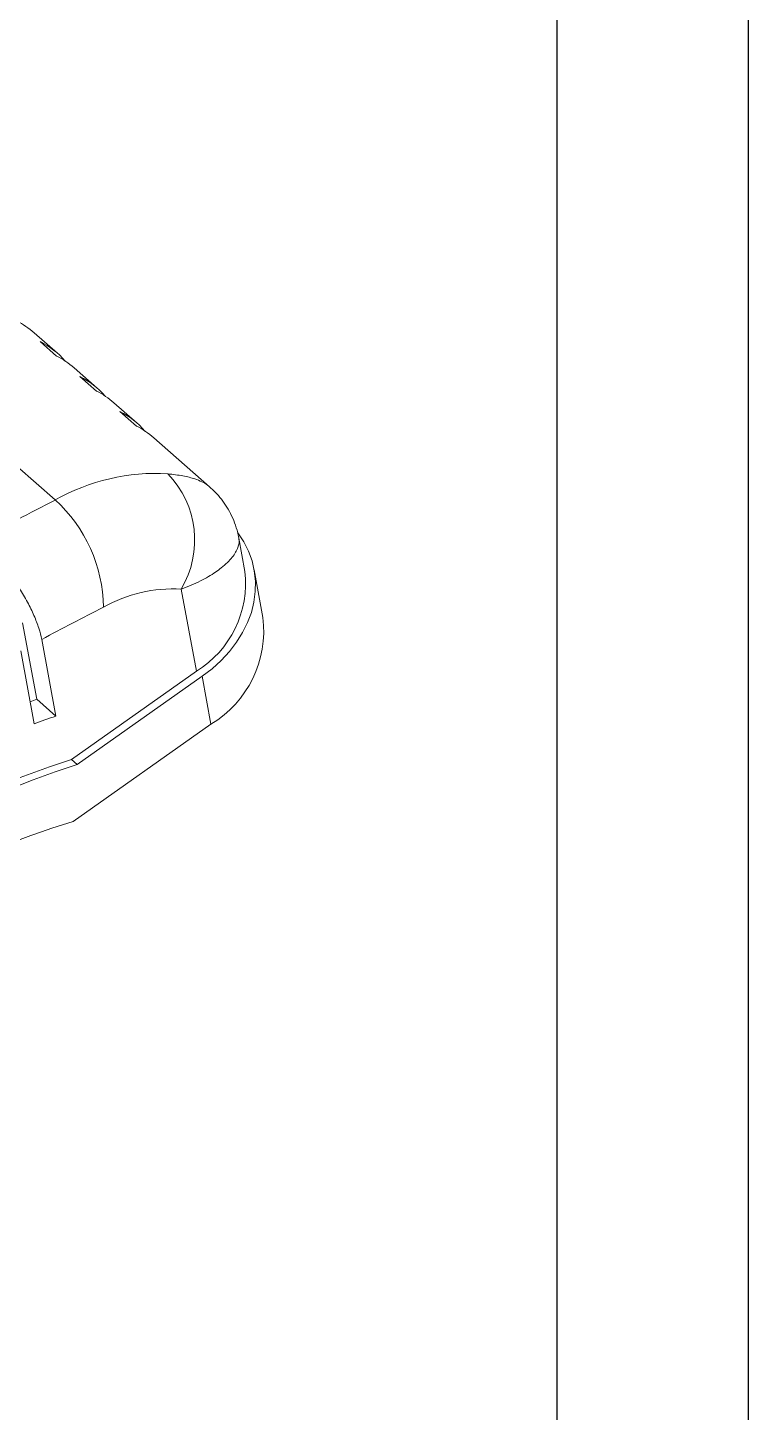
# Model space of a CAD drawing. Header units: inches. Extents: x 1958 to 3526, y 519 to 822.
# Drawn here: x 2359.4 to 2386.6, y 587.3 to 639.6 of the extents above; entities that cross this region are included whole.
import ezdxf

# ---------------------------------------------------------------- set-up
doc = ezdxf.new("R2010")
doc.units = ezdxf.units.IN

msp = doc.modelspace()

# ---------------------------------------------------------------- linework, layer by layer
for p, q in [((2386.64, 822.366), (2386.64, 519.041)), ((2379.418, 815.144), (2379.418, 526.263))]:
    msp.add_line(p, q)
at = {"color": 7, "linetype": 'Continuous', "lineweight": 15}
for p, q in [((2360.487, 621.777), (2342.868, 637.245)), ((2360.57, 627.319), (2359.692, 628.09)), ((2360.542, 627.211), (2359.915, 627.761)), ((2362.075, 625.998), (2361.197, 626.769)), ((2362.047, 625.889), (2361.42, 626.44)), ((2363.58, 624.677), (2362.702, 625.448)), ((2363.552, 624.568), (2362.925, 625.119)), ((2366.311, 622.279), (2364.207, 624.127)), ((2367.648, 619.08), (2367.417, 620.337)), ((2368.325, 617.339), (2367.993, 619.144)), ((2365.813, 615.312), (2365.241, 618.413)), ((2359.789, 614.251), (2359.256, 617.144)), ((2359.977, 616.511), (2360.51, 613.618)), ((2359.694, 613.325), (2359.185, 616.085)), ((2361.1, 611.983), (2365.813, 615.312)), ((2361.319, 611.79), (2366.032, 615.119)), ((2366.365, 613.315), (2366.032, 615.119)), ((2359.789, 614.251), (2360.51, 613.618)), ((2366.365, 613.315), (2361.166, 609.642)), ((2361.1, 611.983), (2361.319, 611.79))]:
    msp.add_line(p, q, dxfattribs=at)
at = {"color": 7, "linetype": 'Continuous', "lineweight": 15, "flags": 128}
msp.add_lwpolyline([(2367.369, 620.549), (2367.382, 620.531), (2367.603, 620.196), (2367.78, 619.843), (2367.913, 619.475), (2368.001, 619.096), (2368.043, 618.71), (2368.038, 618.318), (2367.986, 617.925), (2367.888, 617.534), (2367.746, 617.148), (2367.559, 616.77), (2367.329, 616.404), (2367.06, 616.054), (2366.752, 615.721), (2366.408, 615.408), (2366.032, 615.119)], dxfattribs=at)
at = {"color": 7, "linetype": 'Continuous', "lineweight": 15}
for centre, radius, start, end in [((2357.627, 625.735), 3.132, 48.751, 63.2308), ((2358.514, 624.978), 3.116, 41.0107, 63.2623), ((2359.132, 624.414), 3.132, 48.751, 63.2308), ((2360.018, 623.657), 3.116, 41.0107, 63.2623), ((2360.636, 623.093), 3.132, 48.751, 63.2308), ((2361.523, 622.336), 3.116, 41.0107, 63.2623), ((2362.141, 621.772), 3.132, 48.751, 63.2308), ((2364.293, 615.061), 7.72, 86.6688, 119.5443), ((2362.131, 620.262), 3.618, 329.269, 43.8171), ((2426.699, 492.281), 145.441, 117.08127, 118.35347), ((2356.748, 617.663), 5.559, 0.6944, 47.7372), ((2363.773, 618.637), 3.901, 301.5289, 6.5308), ((2364.932, 613.098), 5.324, 86.6688, 119.5443), ((2426.543, 492.094), 141.106, 117.08001, 118.14755), ((2364.247, 616.836), 4.109, 301.0261, 7.0336), ((2372.195, 578.465), 37.875, 109.12, 109.5207), ((2373.099, 577.313), 38.425, 109.1241, 110.4177), ((2375.26, 568.903), 45.348, 108.1956, 125.9665), ((2375.479, 568.71), 45.348, 108.1956, 125.9665), ((2373.558, 570.103), 41.436, 107.4013, 126.0403)]:
    msp.add_arc(centre, radius, start, end, dxfattribs=at)
at = {"color": 8, "linetype": 'Continuous', "lineweight": 15}
for points, knots in [([(2364.742, 622.767), (2364.936, 622.742), (2365.328, 622.691), (2365.733, 622.588), (2366.03, 622.468), (2366.209, 622.369), (2366.284, 622.296), (2366.307, 622.274)], [0, 0, 0, 0, 0.263288, 0.531398, 0.72394, 0.916508, 1, 1, 1, 1]), ([(2367.41, 620.337), (2367.414, 620.324), (2367.452, 620.222), (2367.409, 620.039), (2367.304, 619.805), (2367.172, 619.613), (2366.993, 619.415), (2366.777, 619.226), (2366.457, 618.991), (2366.077, 618.769), (2365.626, 618.559), (2365.369, 618.462), (2365.241, 618.413)], [0, 0, 0, 0, 0.024778, 0.200724, 0.295121, 0.389513, 0.486698, 0.583875, 0.662508, 0.828727, 0.914366, 1, 1, 1, 1])]:
    msp.add_open_spline(points, degree=3, knots=knots, dxfattribs=at)
at = {"color": 7, "linetype": 'Continuous', "lineweight": 15}
for points, knots in [([(2367.414, 620.337), (2367.408, 620.374), (2367.383, 620.539), (2367.296, 620.823), (2367.153, 621.179), (2366.973, 621.508), (2366.764, 621.808), (2366.543, 622.067), (2366.383, 622.212), (2366.31, 622.278)], [0, 0, 0, 0, 0.049422, 0.220556, 0.387824, 0.55106, 0.710806, 0.867648, 1, 1, 1, 1]), ([(2357.628, 620.275), (2357.693, 620.217), (2357.76, 620.156), (2357.892, 620.029), (2357.958, 619.962), (2358.156, 619.756), (2358.288, 619.607), (2358.549, 619.291), (2358.674, 619.128), (2358.916, 618.792), (2359.033, 618.617), (2359.249, 618.269), (2359.349, 618.096), (2359.487, 617.836), (2359.531, 617.749), (2359.613, 617.579), (2359.651, 617.496), (2359.757, 617.249), (2359.818, 617.091), (2359.916, 616.786), (2359.953, 616.644), (2359.977, 616.511)], [0, 0, 0, 0, 0.0625, 0.0625, 0.125, 0.125, 0.25, 0.25, 0.375, 0.375, 0.5, 0.5, 0.625, 0.625, 0.6875, 0.6875, 0.75, 0.75, 0.875, 0.875, 1, 1, 1, 1])]:
    msp.add_open_spline(points, degree=3, knots=knots, dxfattribs=at)

doc.saveas('drawing.dxf')
